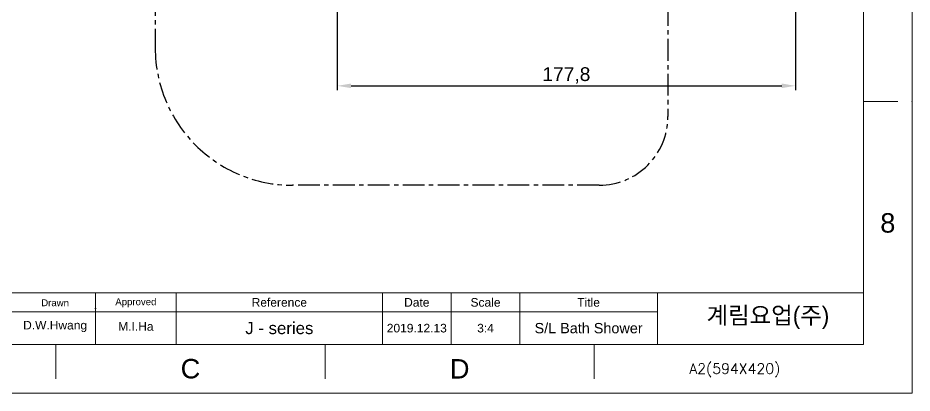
# Model space of a CAD drawing. Header units: millimetres. Extents: x 789 to 1209, y -1278 to -684.
# Drawn here: x 948.9 to 1209.1, y -1277.8 to -1168.6 of the extents above; entities that cross this region are included whole.
import ezdxf

# ---------------------------------------------------------------- set-up
doc = ezdxf.new("R2010")
doc.units = ezdxf.units.MM
doc.header["$LTSCALE"] = 0.1
doc.linetypes.add('CENTERX2', pattern=[101.6, 63.5, -12.7, 12.7, -12.7])
doc.layers.get('0').update_dxf_attribs({"lineweight": 13})
for name, color, linetype in [('5', 2, 'Continuous'), ('CENTER', 1, 'CENTERX2'), ('TEXT', 2, 'Continuous')]:
    doc.layers.add(name, color=color, linetype=linetype)
doc.layers.add('DIM', color=3, linetype='Continuous', lineweight=9)
doc.layers.add('FORM', color=7, linetype='Continuous', lineweight=13)
doc.styles.add('ROMANS', font='romans')
doc.styles.get("Standard").update_dxf_attribs({"font": 'arial.ttf'})
doc.dimstyles.new('ISO-25', dxfattribs={"dimtxt": 2.5, "dimasz": 2.5, "dimexe": 1.25, "dimexo": 0.625, "dimtad": 1, "dimlfac": 1.333333, "dimtxsty": 'Standard', "dimcen": 2.5, "dimadec": 0, "dimazin": 0, "dimtfac": 1, "dimtmove": 0, "dimatfit": 3, "dimfxl": 0, "dimarcsym": 0})

# ---------------------------------------------------------------- blocks, each defined once
blk = doc.blocks.new('*D13')
at = {"layer": 'Defpoints', "color": 0}
for p in [(1175.2, -1079.11), (1041.87, -1155.19), (1175.2, -1188.36)]:
    blk.add_point(p, dxfattribs=at)
at = {"layer": 'DIM', "color": 0, "linetype": 'ByBlock', "lineweight": -2}
for p, q in [((1175.2, -1079.73), (1175.2, -1189.61)), ((1041.87, -1155.82), (1041.87, -1189.61)), ((1045.87, -1188.36), (1171.2, -1188.36))]:
    blk.add_line(p, q, dxfattribs=at)
at = {"layer": 'DIM', "color": 0}
for points in [[(1045.87, -1187.69), (1045.87, -1189.03), (1041.87, -1188.36)], [(1171.2, -1187.69), (1171.2, -1189.03), (1175.2, -1188.36)]]:
    blk.add_solid(points, dxfattribs=at)
at = {"layer": 'DIM', "color": 0, "insert": (1108.54, -1185.33), "char_height": 4, "attachment_point": 5}
blk.add_mtext('177,8', dxfattribs=at)

msp = doc.modelspace()

# ---------------------------------------------------------------- linework, layer by layer
for p, q in [((1195.008, -1263.637), (1195.008, -697.981)), ((1195.008, -1192.93), (1205.008, -1192.93)), ((803.291, -1263.637), (1195.008, -1263.637)), ((959.978, -1263.637), (959.978, -1273.637)), ((1038.321, -1263.637), (1038.321, -1273.637)), ((1116.665, -1263.637), (1116.665, -1273.637))]:
    msp.add_line(p, q)
msp.add_lwpolyline([(789.15, -683.839), (1209.15, -683.839), (1209.15, -1277.779), (789.15, -1277.779)], close=True)
for p in [(1209.15, -1192.93), (959.978, -1263.637), (1038.321, -1263.637)]:
    msp.add_point(p)
at = {"layer": 'CENTER'}
for p, q in [((988.889, -856.819), (988.889, -1177.309)), ((1138.075, -1164.543), (1138.075, -1197.309)), ((1118.075, -1217.309), (1028.889, -1217.309))]:
    msp.add_line(p, q, dxfattribs=at)
for centre, radius, start, end in [((1028.889, -1177.309), 40, 180, 270), ((1118.075, -1197.309), 20, 270, 0)]:
    msp.add_arc(centre, radius, start, end, dxfattribs=at)
at = {"layer": 'FORM'}
for p, q in [((924.508, -1248.637), (1195.008, -1248.637)), ((971.508, -1263.637), (971.508, -1248.637)), ((995.008, -1263.637), (995.008, -1248.637)), ((1055.008, -1263.637), (1055.008, -1248.637)), ((1055.008, -1263.637), (1055.008, -1248.637)), ((1055.008, -1263.637), (1055.008, -1248.637)), ((1075.008, -1263.637), (1075.008, -1248.637)), ((1095.008, -1263.637), (1095.008, -1248.637)), ((1135.008, -1263.637), (1135.008, -1248.637)), ((995.008, -1254.137), (924.508, -1254.137)), ((995.008, -1254.137), (1135.008, -1254.137))]:
    msp.add_line(p, q, dxfattribs=at)
at = {"layer": 'TEXT'}
msp.add_point((971.508, -1253.137), dxfattribs=at)

# ---------------------------------------------------------------- texts
at = {"char_height": 5.657, "attachment_point": 5}
for s, width, insert in [('8', 50, (1202.079, -1228.284)), ('C', 10, (999.15, -1270.708)), ('D', 10, (1077.493, -1270.708))]:
    msp.add_mtext_dynamic_manual_height_columns(s, width=width, gutter_width=12.5, heights=[0], dxfattribs=dict(at, insert=insert))
at = {"layer": '5', "style": 'ROMANS'}
msp.add_text(' A2(594X420)', height=3, dxfattribs=at).set_placement((1142.253, -1272.15))
at = {"layer": 'TEXT', "attachment_point": 5}
for s, width, insert, char_height in [('Drawn', 23.5, (959.758, -1251.5), 2), ('Approved', 23.5, (983.258, -1251.5), 2), ('Reference', 60, (1025.008, -1251.387), 2.5), ('Date', 20, (1065.008, -1251.387), 2.5), ('Scale', 20, (1085.008, -1251.387), 2.5), ('Title', 40, (1115.008, -1251.387), 2.5), ('D.W.Hwang', 23.5, (959.758, -1258.387), 2.5), ('M.I.Ha', 23.5, (983.258, -1258.387), 2.5), ('J - series', 60, (1025.008, -1258.887), 3.5), ('2019.12.13', 20, (1065.008, -1258.887), 2.5), ('3:4', 20, (1085.008, -1258.887), 2.5), ('S/L Bath Shower', 40, (1115.008, -1258.887), 3)]:
    msp.add_mtext_dynamic_manual_height_columns(s, width=width, gutter_width=12.5, heights=[0], dxfattribs=dict(at, insert=insert, char_height=char_height))
at = {"layer": 'TEXT', "linetype": 'CENTERX2', "insert": (1167.185, -1255.895), "char_height": 5, "attachment_point": 5}
msp.add_mtext_dynamic_manual_height_columns('{\\fHYGothic-Medium|b0|i0|c129|p18;계림요업(주)}', width=60, gutter_width=12.5, heights=[0], dxfattribs=at)

# ---------------------------------------------------------------- dimensions: what is measured, and where the dimension line sits
at = {"layer": 'DIM'}
dim = msp.add_linear_dim(base=(1175.202, -1188.361), p1=(1041.868, -1155.19), p2=(1175.202, -1079.106), dimstyle='ISO-25', override={"dimtxt": 4, "dimasz": 4, "dimdec": 1, "dimlfac": 1.333333, "dimtdec": 1, "dimfxl": 1.25, "dimarcsym": 1}, dxfattribs=at)
dim.commit()
dim.dimension.update_dxf_attribs({"geometry": '*D13', "text_midpoint": (1108.535, -1185.332)})

doc.saveas('drawing.dxf')
